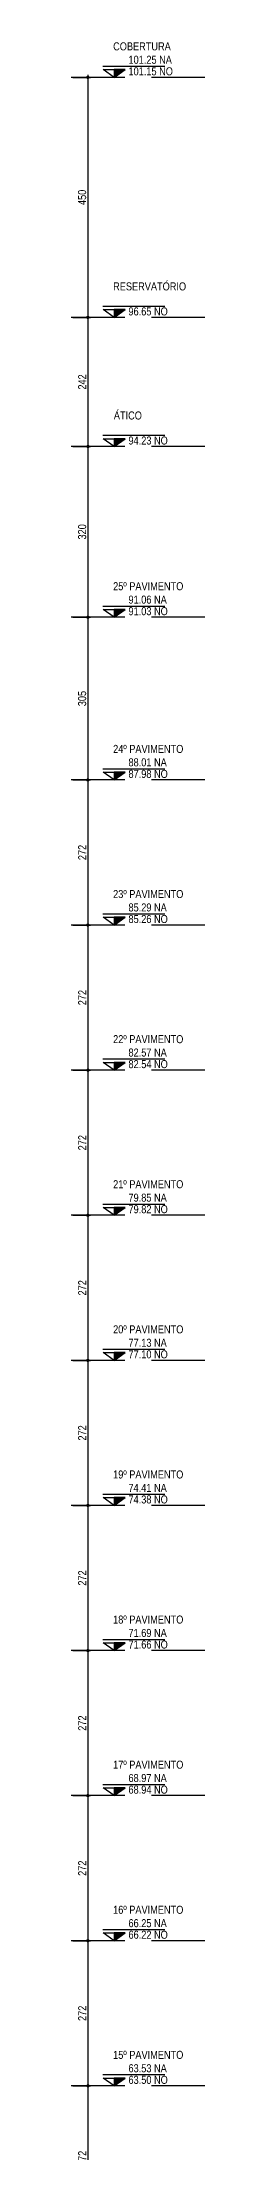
# Model space of a CAD drawing. Header units: metres. Extents: x -8678 to -7768, y 20 to 184.
# Drawn here: x -8477.9 to -8475.38, y 62.25 to 101.81 of the extents above; entities that cross this region are included whole.
import ezdxf
from ezdxf.enums import TextEntityAlignment as Align

# ---------------------------------------------------------------- set-up
doc = ezdxf.new("R2010")
doc.units = ezdxf.units.M
doc.linetypes.add('CTE ELEV$0$DASHEDX2', pattern=[1.5, 1, -0.5])
for name, color, linetype in [('ARQ-DIM EMBASAM', 2, 'Continuous'), ('CTE ELEV$0$ARQ-DIM', 2, 'Continuous'), ('CTE ELEV$0$ARQ-PRJ', 7, 'CTE ELEV$0$DASHEDX2'), ('CTE ELEV$0$ARQ-SIM', 1, 'Continuous')]:
    doc.layers.add(name, color=color, linetype=linetype)
doc.styles.add('CTE ELEV$0$Adesa', font='ARIALN.TTF')
doc.dimstyles.new('CTE ELEV$0$ADESA 1-0050', dxfattribs={"dimtxt": 0.1, "dimasz": 0.1, "dimexe": 0.05, "dimexo": 0.05, "dimgap": 0.03, "dimtad": 1, "dimdec": 1, "dimlfac": 100, "dimzin": 12, "dimtxsty": 'CTE ELEV$0$Adesa', "dimblk": 'CTE ELEV$0$_DotSmall', "dimcen": 1, "dimdle": 0.05, "dimclrd": 1, "dimclre": 1, "dimclrt": 256, "dimazin": 3, "dimtm": 1e-09, "dimtfac": 1, "dimtdec": 1, "dimtmove": 1, "dimatfit": 0, "dimldrblk": 'CTE ELEV$0$_DotSmall', "dimfxl": 0.8, "dimtvp": 2, "dimtolj": 1, "dimtzin": 0, "dimarcsym": 0})

# ---------------------------------------------------------------- blocks, each defined once
blk = doc.blocks.new('*U284')
h = blk.add_hatch()
h.set_pattern_fill('ANSI31', color=1, scale=0.00375, style=0)
h.set_pattern_definition([(45, (18.99673, 94.672672), (-0.0084189901, 0.0084189901), [])])
h.paths.add_polyline_path([(0.206, 0.146), (0.001, 0.146), (0, 0)])
at = {"color": 1}
blk.add_line((-0.213, 0.21), (0.95, 0.21), dxfattribs=at)
for points in [[(-0.205, 0.146), (0.001, 0.146), (0, 0), (-0.205, 0.146)], [(0.207, 0.146), (0.001, 0.146), (0, 0), (0.207, 0.146)]]:
    blk.add_lwpolyline(points, close=True, dxfattribs=at)
at = {"color": 1, "style": 'CTE ELEV$0$Adesa'}
blk.add_attdef('PAVIMENTO_001', (-0.02, 0.506), '', height=0.15, dxfattribs=at)
at = {"color": 3, "style": 'CTE ELEV$0$Adesa'}
blk.add_attdef('NA', text='', height=0.15, dxfattribs=at).set_placement((0.267, 0.21), align=Align.BOTTOM_LEFT)
blk.add_attdef('NO', text='', height=0.15, dxfattribs=at).set_placement((0.267, 0.188), align=Align.TOP_LEFT)
blk = doc.blocks.new('CTE ELEV$0$_DotSmall')
at = {"color": 0, "linetype": 'ByBlock', "const_width": 0.5}
blk.add_lwpolyline([(-0.0625, 0, 1), (0.0625, 0, 1)], format="xyb", close=True, dxfattribs=at)
blk = doc.blocks.new('*D1074')
at = {"layer": 'CTE ELEV$0$ARQ-DIM', "color": 1, "lineweight": -2, "transparency": 16777216}
for p, q in [((-8477.854, 63.5), (-8477.52, 63.5)), ((-8477.57, 63.55), (-8477.57, 60.73)), ((-8477.854, 60.78), (-8477.52, 60.78))]:
    blk.add_line(p, q, dxfattribs=at)
at = {"layer": 'Defpoints', "color": 0, "transparency": 16777216}
for p in [(-8477.904, 63.5), (-8477.904, 60.78), (-8477.57, 60.78)]:
    blk.add_point(p, dxfattribs=at)
at = {"layer": 'CTE ELEV$0$ARQ-DIM', "color": 1, "lineweight": -2, "transparency": 16777216, "xscale": 0.1, "yscale": 0.1, "zscale": 0.1}
for p, rotation in [((-8477.57, 63.5), 90), ((-8477.57, 60.78), 270)]:
    blk.add_blockref('CTE ELEV$0$_DotSmall', p, dxfattribs=dict(at, rotation=rotation))
at = {"layer": 'CTE ELEV$0$ARQ-DIM', "transparency": 16777216, "insert": (-8477.676, 62.14), "char_height": 0.1, "attachment_point": 5, "rotation": 90, "style": 'CTE ELEV$0$Adesa'}
blk.add_mtext('\\A1;{\\H1.5x;272}', dxfattribs=at)
blk = doc.blocks.new('*D1075')
at = {"layer": 'CTE ELEV$0$ARQ-DIM', "color": 1, "lineweight": -2, "transparency": 16777216}
for p, q in [((-8477.854, 66.22), (-8477.52, 66.22)), ((-8477.57, 66.27), (-8477.57, 63.45)), ((-8477.854, 63.5), (-8477.52, 63.5))]:
    blk.add_line(p, q, dxfattribs=at)
at = {"layer": 'Defpoints', "color": 0, "transparency": 16777216}
for p in [(-8477.904, 66.22), (-8477.904, 63.5), (-8477.57, 63.5)]:
    blk.add_point(p, dxfattribs=at)
at = {"layer": 'CTE ELEV$0$ARQ-DIM', "color": 1, "lineweight": -2, "transparency": 16777216, "xscale": 0.1, "yscale": 0.1, "zscale": 0.1}
for p, rotation in [((-8477.57, 66.22), 90), ((-8477.57, 63.5), 270)]:
    blk.add_blockref('CTE ELEV$0$_DotSmall', p, dxfattribs=dict(at, rotation=rotation))
at = {"layer": 'CTE ELEV$0$ARQ-DIM', "transparency": 16777216, "insert": (-8477.676, 64.86), "char_height": 0.1, "attachment_point": 5, "rotation": 90, "style": 'CTE ELEV$0$Adesa'}
blk.add_mtext('\\A1;{\\H1.5x;272}', dxfattribs=at)
blk = doc.blocks.new('*D1066')
at = {"layer": 'CTE ELEV$0$ARQ-DIM', "color": 1, "lineweight": -2, "transparency": 16777216}
for p, q in [((-8477.854, 68.94), (-8477.52, 68.94)), ((-8477.57, 68.99), (-8477.57, 66.17)), ((-8477.854, 66.22), (-8477.52, 66.22))]:
    blk.add_line(p, q, dxfattribs=at)
at = {"layer": 'Defpoints', "color": 0, "transparency": 16777216}
for p in [(-8477.904, 68.94), (-8477.904, 66.22), (-8477.57, 66.22)]:
    blk.add_point(p, dxfattribs=at)
at = {"layer": 'CTE ELEV$0$ARQ-DIM', "color": 1, "lineweight": -2, "transparency": 16777216, "xscale": 0.1, "yscale": 0.1, "zscale": 0.1}
for p, rotation in [((-8477.57, 68.94), 90), ((-8477.57, 66.22), 270)]:
    blk.add_blockref('CTE ELEV$0$_DotSmall', p, dxfattribs=dict(at, rotation=rotation))
at = {"layer": 'CTE ELEV$0$ARQ-DIM', "transparency": 16777216, "insert": (-8477.676, 67.58), "char_height": 0.1, "attachment_point": 5, "rotation": 90, "style": 'CTE ELEV$0$Adesa'}
blk.add_mtext('\\A1;{\\H1.5x;272}', dxfattribs=at)
blk = doc.blocks.new('*D1065')
at = {"layer": 'CTE ELEV$0$ARQ-DIM', "color": 1, "lineweight": -2, "transparency": 16777216}
for p, q in [((-8477.854, 94.23), (-8477.52, 94.23)), ((-8477.57, 94.28), (-8477.57, 90.98)), ((-8477.854, 91.03), (-8477.52, 91.03))]:
    blk.add_line(p, q, dxfattribs=at)
at = {"layer": 'Defpoints', "color": 0, "transparency": 16777216}
for p in [(-8477.904, 94.23, 0), (-8477.904, 91.03, 0), (-8477.57, 91.03)]:
    blk.add_point(p, dxfattribs=at)
at = {"layer": 'CTE ELEV$0$ARQ-DIM', "color": 1, "lineweight": -2, "transparency": 16777216, "xscale": 0.1, "yscale": 0.1, "zscale": 0.1}
for p, rotation in [((-8477.57, 94.23), 90), ((-8477.57, 91.03), 270)]:
    blk.add_blockref('CTE ELEV$0$_DotSmall', p, dxfattribs=dict(at, rotation=rotation))
at = {"layer": 'CTE ELEV$0$ARQ-DIM', "transparency": 16777216, "insert": (-8477.677, 92.63), "char_height": 0.1, "attachment_point": 5, "rotation": 90, "style": 'CTE ELEV$0$Adesa'}
blk.add_mtext('\\A1;{\\H1.5x;320}', dxfattribs=at)
blk = doc.blocks.new('*D793')
at = {"layer": 'CTE ELEV$0$ARQ-DIM', "color": 1, "lineweight": -2, "transparency": 16777216}
for p, q in [((-8477.854, 71.66), (-8477.52, 71.66)), ((-8477.57, 71.71), (-8477.57, 68.89)), ((-8477.854, 68.94), (-8477.52, 68.94))]:
    blk.add_line(p, q, dxfattribs=at)
at = {"layer": 'Defpoints', "color": 0, "transparency": 16777216}
for p in [(-8477.904, 71.66), (-8477.904, 68.94), (-8477.57, 68.94)]:
    blk.add_point(p, dxfattribs=at)
at = {"layer": 'CTE ELEV$0$ARQ-DIM', "color": 1, "lineweight": -2, "transparency": 16777216, "xscale": 0.1, "yscale": 0.1, "zscale": 0.1}
for p, rotation in [((-8477.57, 71.66), 90), ((-8477.57, 68.94), 270)]:
    blk.add_blockref('CTE ELEV$0$_DotSmall', p, dxfattribs=dict(at, rotation=rotation))
at = {"layer": 'CTE ELEV$0$ARQ-DIM', "transparency": 16777216, "insert": (-8477.676, 70.3), "char_height": 0.1, "attachment_point": 5, "rotation": 90, "style": 'CTE ELEV$0$Adesa'}
blk.add_mtext('\\A1;{\\H1.5x;272}', dxfattribs=at)
blk = doc.blocks.new('*D794')
at = {"layer": 'CTE ELEV$0$ARQ-DIM', "color": 1, "lineweight": -2, "transparency": 16777216}
for p, q in [((-8477.854, 74.38), (-8477.52, 74.38)), ((-8477.57, 74.43), (-8477.57, 71.61)), ((-8477.854, 71.66), (-8477.52, 71.66))]:
    blk.add_line(p, q, dxfattribs=at)
at = {"layer": 'Defpoints', "color": 0, "transparency": 16777216}
for p in [(-8477.904, 74.38), (-8477.904, 71.66), (-8477.57, 71.66)]:
    blk.add_point(p, dxfattribs=at)
at = {"layer": 'CTE ELEV$0$ARQ-DIM', "color": 1, "lineweight": -2, "transparency": 16777216, "xscale": 0.1, "yscale": 0.1, "zscale": 0.1}
for p, rotation in [((-8477.57, 74.38), 90), ((-8477.57, 71.66), 270)]:
    blk.add_blockref('CTE ELEV$0$_DotSmall', p, dxfattribs=dict(at, rotation=rotation))
at = {"layer": 'CTE ELEV$0$ARQ-DIM', "transparency": 16777216, "insert": (-8477.676, 73.02), "char_height": 0.1, "attachment_point": 5, "rotation": 90, "style": 'CTE ELEV$0$Adesa'}
blk.add_mtext('\\A1;{\\H1.5x;272}', dxfattribs=at)
blk = doc.blocks.new('*D795')
at = {"layer": 'CTE ELEV$0$ARQ-DIM', "color": 1, "lineweight": -2, "transparency": 16777216}
for p, q in [((-8477.57, 77.15), (-8477.57, 74.33)), ((-8477.854, 77.1), (-8477.52, 77.1)), ((-8477.854, 74.38), (-8477.52, 74.38))]:
    blk.add_line(p, q, dxfattribs=at)
at = {"layer": 'Defpoints', "color": 0, "transparency": 16777216}
for p in [(-8477.904, 77.1), (-8477.904, 74.38), (-8477.57, 74.38)]:
    blk.add_point(p, dxfattribs=at)
at = {"layer": 'CTE ELEV$0$ARQ-DIM', "color": 1, "lineweight": -2, "transparency": 16777216, "xscale": 0.1, "yscale": 0.1, "zscale": 0.1}
for p, rotation in [((-8477.57, 77.1), 90), ((-8477.57, 74.38), 270)]:
    blk.add_blockref('CTE ELEV$0$_DotSmall', p, dxfattribs=dict(at, rotation=rotation))
at = {"layer": 'CTE ELEV$0$ARQ-DIM', "transparency": 16777216, "insert": (-8477.676, 75.74), "char_height": 0.1, "attachment_point": 5, "rotation": 90, "style": 'CTE ELEV$0$Adesa'}
blk.add_mtext('\\A1;{\\H1.5x;272}', dxfattribs=at)
blk = doc.blocks.new('*D774')
at = {"layer": 'CTE ELEV$0$ARQ-DIM', "color": 1, "lineweight": -2, "transparency": 16777216}
for p, q in [((-8477.854, 79.82), (-8477.52, 79.82)), ((-8477.57, 79.87), (-8477.57, 77.05)), ((-8477.854, 77.1), (-8477.52, 77.1))]:
    blk.add_line(p, q, dxfattribs=at)
at = {"layer": 'Defpoints', "color": 0, "transparency": 16777216}
for p in [(-8477.904, 79.82), (-8477.904, 77.1), (-8477.57, 77.1)]:
    blk.add_point(p, dxfattribs=at)
at = {"layer": 'CTE ELEV$0$ARQ-DIM', "color": 1, "lineweight": -2, "transparency": 16777216, "xscale": 0.1, "yscale": 0.1, "zscale": 0.1}
for p, rotation in [((-8477.57, 79.82), 90), ((-8477.57, 77.1), 270)]:
    blk.add_blockref('CTE ELEV$0$_DotSmall', p, dxfattribs=dict(at, rotation=rotation))
at = {"layer": 'CTE ELEV$0$ARQ-DIM', "transparency": 16777216, "insert": (-8477.676, 78.46), "char_height": 0.1, "attachment_point": 5, "rotation": 90, "style": 'CTE ELEV$0$Adesa'}
blk.add_mtext('\\A1;{\\H1.5x;272}', dxfattribs=at)
blk = doc.blocks.new('*D775')
at = {"layer": 'CTE ELEV$0$ARQ-DIM', "color": 1, "lineweight": -2, "transparency": 16777216}
for p, q in [((-8477.854, 82.54), (-8477.52, 82.54)), ((-8477.57, 82.59), (-8477.57, 79.77)), ((-8477.854, 79.82), (-8477.52, 79.82))]:
    blk.add_line(p, q, dxfattribs=at)
at = {"layer": 'Defpoints', "color": 0, "transparency": 16777216}
for p in [(-8477.904, 82.54), (-8477.904, 79.82), (-8477.57, 79.82)]:
    blk.add_point(p, dxfattribs=at)
at = {"layer": 'CTE ELEV$0$ARQ-DIM', "color": 1, "lineweight": -2, "transparency": 16777216, "xscale": 0.1, "yscale": 0.1, "zscale": 0.1}
for p, rotation in [((-8477.57, 82.54), 90), ((-8477.57, 79.82), 270)]:
    blk.add_blockref('CTE ELEV$0$_DotSmall', p, dxfattribs=dict(at, rotation=rotation))
at = {"layer": 'CTE ELEV$0$ARQ-DIM', "transparency": 16777216, "insert": (-8477.676, 81.18), "char_height": 0.1, "attachment_point": 5, "rotation": 90, "style": 'CTE ELEV$0$Adesa'}
blk.add_mtext('\\A1;{\\H1.5x;272}', dxfattribs=at)
blk = doc.blocks.new('*D776')
at = {"layer": 'CTE ELEV$0$ARQ-DIM', "color": 1, "lineweight": -2, "transparency": 16777216}
for p, q in [((-8477.854, 85.26), (-8477.52, 85.26)), ((-8477.57, 85.31), (-8477.57, 82.49)), ((-8477.854, 82.54), (-8477.52, 82.54))]:
    blk.add_line(p, q, dxfattribs=at)
at = {"layer": 'Defpoints', "color": 0, "transparency": 16777216}
for p in [(-8477.904, 85.26), (-8477.904, 82.54), (-8477.57, 82.54)]:
    blk.add_point(p, dxfattribs=at)
at = {"layer": 'CTE ELEV$0$ARQ-DIM', "color": 1, "lineweight": -2, "transparency": 16777216, "xscale": 0.1, "yscale": 0.1, "zscale": 0.1}
for p, rotation in [((-8477.57, 85.26), 90), ((-8477.57, 82.54), 270)]:
    blk.add_blockref('CTE ELEV$0$_DotSmall', p, dxfattribs=dict(at, rotation=rotation))
at = {"layer": 'CTE ELEV$0$ARQ-DIM', "transparency": 16777216, "insert": (-8477.676, 83.9), "char_height": 0.1, "attachment_point": 5, "rotation": 90, "style": 'CTE ELEV$0$Adesa'}
blk.add_mtext('\\A1;{\\H1.5x;272}', dxfattribs=at)
blk = doc.blocks.new('*D811')
at = {"layer": 'CTE ELEV$0$ARQ-DIM', "color": 1, "lineweight": -2, "transparency": 16777216}
for p, q in [((-8477.854, 87.98), (-8477.52, 87.98)), ((-8477.57, 88.03), (-8477.57, 85.21)), ((-8477.854, 85.26), (-8477.52, 85.26))]:
    blk.add_line(p, q, dxfattribs=at)
at = {"layer": 'Defpoints', "color": 0, "transparency": 16777216}
for p in [(-8477.904, 87.98), (-8477.904, 85.26), (-8477.57, 85.26)]:
    blk.add_point(p, dxfattribs=at)
at = {"layer": 'CTE ELEV$0$ARQ-DIM', "color": 1, "lineweight": -2, "transparency": 16777216, "xscale": 0.1, "yscale": 0.1, "zscale": 0.1}
for p, rotation in [((-8477.57, 87.98), 90), ((-8477.57, 85.26), 270)]:
    blk.add_blockref('CTE ELEV$0$_DotSmall', p, dxfattribs=dict(at, rotation=rotation))
at = {"layer": 'CTE ELEV$0$ARQ-DIM', "transparency": 16777216, "insert": (-8477.676, 86.62), "char_height": 0.1, "attachment_point": 5, "rotation": 90, "style": 'CTE ELEV$0$Adesa'}
blk.add_mtext('\\A1;{\\H1.5x;272}', dxfattribs=at)
blk = doc.blocks.new('*D812')
at = {"layer": 'CTE ELEV$0$ARQ-DIM', "color": 1, "lineweight": -2, "transparency": 16777216}
for p, q in [((-8477.854, 91.03), (-8477.52, 91.03)), ((-8477.57, 91.08), (-8477.57, 87.93)), ((-8477.854, 87.98), (-8477.52, 87.98))]:
    blk.add_line(p, q, dxfattribs=at)
at = {"layer": 'Defpoints', "color": 0, "transparency": 16777216}
for p in [(-8477.904, 91.03, 0), (-8477.904, 87.98), (-8477.57, 87.98)]:
    blk.add_point(p, dxfattribs=at)
at = {"layer": 'CTE ELEV$0$ARQ-DIM', "color": 1, "lineweight": -2, "transparency": 16777216, "xscale": 0.1, "yscale": 0.1, "zscale": 0.1}
for p, rotation in [((-8477.57, 91.03), 90), ((-8477.57, 87.98), 270)]:
    blk.add_blockref('CTE ELEV$0$_DotSmall', p, dxfattribs=dict(at, rotation=rotation))
at = {"layer": 'CTE ELEV$0$ARQ-DIM', "transparency": 16777216, "insert": (-8477.677, 89.505), "char_height": 0.1, "attachment_point": 5, "rotation": 90, "style": 'CTE ELEV$0$Adesa'}
blk.add_mtext('\\A1;{\\H1.5x;305}', dxfattribs=at)
blk = doc.blocks.new('*D1042')
at = {"layer": 'CTE ELEV$0$ARQ-DIM', "color": 1, "lineweight": -2, "transparency": 16777216}
for p, q in [((-8477.854, 96.65), (-8477.52, 96.65)), ((-8477.57, 96.7), (-8477.57, 94.18)), ((-8477.854, 94.23), (-8477.52, 94.23))]:
    blk.add_line(p, q, dxfattribs=at)
at = {"layer": 'Defpoints', "color": 0, "transparency": 16777216}
for p in [(-8477.904, 96.65, 0), (-8477.904, 94.23, 0), (-8477.57, 94.23)]:
    blk.add_point(p, dxfattribs=at)
at = {"layer": 'CTE ELEV$0$ARQ-DIM', "color": 1, "lineweight": -2, "transparency": 16777216, "xscale": 0.1, "yscale": 0.1, "zscale": 0.1}
for p, rotation in [((-8477.57, 96.65), 90), ((-8477.57, 94.23), 270)]:
    blk.add_blockref('CTE ELEV$0$_DotSmall', p, dxfattribs=dict(at, rotation=rotation))
at = {"layer": 'CTE ELEV$0$ARQ-DIM', "transparency": 16777216, "insert": (-8477.676, 95.44), "char_height": 0.1, "attachment_point": 5, "rotation": 90, "style": 'CTE ELEV$0$Adesa'}
blk.add_mtext('\\A1;{\\H1.5x;242}', dxfattribs=at)
blk = doc.blocks.new('*D1043')
at = {"layer": 'CTE ELEV$0$ARQ-DIM', "color": 1, "lineweight": -2, "transparency": 16777216}
for p, q in [((-8477.854, 101.15), (-8477.52, 101.15)), ((-8477.57, 101.2), (-8477.57, 96.6)), ((-8477.854, 96.65), (-8477.52, 96.65))]:
    blk.add_line(p, q, dxfattribs=at)
at = {"layer": 'Defpoints', "color": 0, "transparency": 16777216}
for p in [(-8477.904, 101.15, 0), (-8477.904, 96.65, 0), (-8477.57, 96.65)]:
    blk.add_point(p, dxfattribs=at)
at = {"layer": 'CTE ELEV$0$ARQ-DIM', "color": 1, "lineweight": -2, "transparency": 16777216, "xscale": 0.1, "yscale": 0.1, "zscale": 0.1}
for p, rotation in [((-8477.57, 101.15), 90), ((-8477.57, 96.65), 270)]:
    blk.add_blockref('CTE ELEV$0$_DotSmall', p, dxfattribs=dict(at, rotation=rotation))
at = {"layer": 'CTE ELEV$0$ARQ-DIM', "transparency": 16777216, "insert": (-8477.677, 98.9), "char_height": 0.1, "attachment_point": 5, "rotation": 90, "style": 'CTE ELEV$0$Adesa'}
blk.add_mtext('\\A1;{\\H1.5x;450}', dxfattribs=at)
blk = doc.blocks.new('CTE ELEV')
at = {"layer": 'CTE ELEV$0$ARQ-PRJ'}
for p, q in [((-8475.3796, 101.15, -0.0001), (-8477.9042, 101.15, -0.0001)), ((-8475.3796, 96.65, -0.0001), (-8477.9042, 96.65, -0.0001)), ((-8475.3796, 94.23, 0), (-8477.9042, 94.23, 0)), ((-8475.3796, 91.03, 0), (-8477.9042, 91.03, 0)), ((-8475.3796, 87.98, 0), (-8477.9042, 87.98, 0)), ((-8475.3796, 85.26, 0), (-8477.9042, 85.26, 0)), ((-8475.3796, 82.54, 0), (-8477.9042, 82.54, 0)), ((-8475.3796, 79.82, 0), (-8477.9042, 79.82, 0)), ((-8475.3796, 77.1, 0), (-8477.9042, 77.1, 0)), ((-8475.3796, 74.38, 0), (-8477.9042, 74.38, 0)), ((-8475.3796, 71.66, 0), (-8477.9042, 71.66, 0)), ((-8475.3796, 68.94, 0), (-8477.9042, 68.94, 0)), ((-8475.3796, 66.22, 0), (-8477.9042, 66.22, 0)), ((-8475.3796, 63.5, 0), (-8477.9042, 63.5, 0))]:
    blk.add_line(p, q, dxfattribs=at)
at = {"layer": 'CTE ELEV$0$ARQ-SIM', "color": 1}
for p, values in [((-8477.0778, 101.15, -0.0001), {'PAVIMENTO_001': 'COBERTURA', 'NA': '101.25 NA', 'NO': '101.15 NO'}), ((-8477.0778, 91.03, 0), {'PAVIMENTO_001': '25º PAVIMENTO', 'NA': '91.06 NA', 'NO': '91.03 NO'}), ((-8477.0778, 87.98, 0), {'PAVIMENTO_001': '24º PAVIMENTO', 'NA': '88.01 NA', 'NO': '87.98 NO'}), ((-8477.0778, 85.26, 0), {'PAVIMENTO_001': '23º PAVIMENTO', 'NA': '85.29 NA', 'NO': '85.26 NO'}), ((-8477.0778, 82.54, 0), {'PAVIMENTO_001': '22º PAVIMENTO', 'NA': '82.57 NA', 'NO': '82.54 NO'}), ((-8477.0778, 79.82, 0), {'PAVIMENTO_001': '21º PAVIMENTO', 'NA': '79.85 NA', 'NO': '79.82 NO'}), ((-8477.0778, 77.1, 0), {'PAVIMENTO_001': '20º PAVIMENTO', 'NA': '77.13 NA', 'NO': '77.10 NO'}), ((-8477.0778, 74.38, 0), {'PAVIMENTO_001': '19º PAVIMENTO', 'NA': '74.41 NA', 'NO': '74.38 NO'}), ((-8477.0778, 71.66, 0), {'PAVIMENTO_001': '18º PAVIMENTO', 'NA': '71.69 NA', 'NO': '71.66 NO'}), ((-8477.0778, 68.94, 0), {'PAVIMENTO_001': '17º PAVIMENTO', 'NA': '68.97 NA', 'NO': '68.94 NO'}), ((-8477.0778, 66.22, 0), {'PAVIMENTO_001': '16º PAVIMENTO', 'NA': '66.25 NA', 'NO': '66.22 NO'}), ((-8477.0778, 63.5, 0), {'PAVIMENTO_001': '15º PAVIMENTO', 'NA': '63.53 NA', 'NO': '63.50 NO'})]:
    blk.add_blockref('*U284', p, dxfattribs=at).add_auto_attribs(values)
ref = blk.add_blockref('*U284', (-8477.0778, 96.65, -0.0001), dxfattribs=at)
ref.add_attrib('PAVIMENTO_001', 'RESERVATÓRIO', (-8477.0977, 97.1564, -0.0001), dxfattribs={"layer": '0', "color": 1, "height": 0.15, "style": 'CTE ELEV$0$Adesa'})
ref.add_attrib('NO', '96.65 NO', dxfattribs={"layer": '0', "color": 3, "height": 0.15, "style": 'CTE ELEV$0$Adesa'}).set_placement((-8476.811, 96.8375, -0.0001), align=Align.TOP_LEFT)
ref = blk.add_blockref('*U284', (-8477.0778, 94.23, 0), dxfattribs=at)
ref.add_attrib('PAVIMENTO_001', 'ÁTICO', (-8477.0845, 94.7364, 0), dxfattribs={"layer": '0', "color": 1, "height": 0.15, "style": 'CTE ELEV$0$Adesa'})
ref.add_attrib('NO', '94.23 NO', dxfattribs={"layer": '0', "color": 3, "height": 0.15, "style": 'CTE ELEV$0$Adesa'}).set_placement((-8476.811, 94.4175, 0), align=Align.TOP_LEFT)
at = {"layer": 'CTE ELEV$0$ARQ-DIM'}
for base, p1, p2, picture, middle in [((-8477.5704, 96.65, 0), (-8477.9042, 101.15, -0.0001), (-8477.9042, 96.65, -0.0001), '*D1043', (-8477.6769, 98.9, 0)), ((-8477.5704, 94.23, -0.0001), (-8477.9042, 96.65, -0.0001), (-8477.9042, 94.23, -0.0001), '*D1042', (-8477.6757, 95.44, -0.0001)), ((-8477.5704, 91.03, 0), (-8477.9042, 94.23, 0), (-8477.9042, 91.03, 0), '*D1065', (-8477.6769, 92.63, 0)), ((-8477.5704, 87.98, 0), (-8477.9042, 91.03, 0), (-8477.9042, 87.98, 0), '*D812', (-8477.6769, 89.505, 0)), ((-8477.5704, 85.26, 0), (-8477.9042, 87.98, 0), (-8477.9042, 85.26, 0), '*D811', (-8477.6757, 86.62, 0)), ((-8477.5704, 82.54, 0), (-8477.9042, 85.26, 0), (-8477.9042, 82.54, 0), '*D776', (-8477.6757, 83.9, 0)), ((-8477.5704, 79.82, 0), (-8477.9042, 82.54, 0), (-8477.9042, 79.82, 0), '*D775', (-8477.6757, 81.18, 0)), ((-8477.5704, 77.1, 0), (-8477.9042, 79.82, 0), (-8477.9042, 77.1, 0), '*D774', (-8477.6757, 78.46, 0)), ((-8477.5704, 74.38, 0), (-8477.9042, 77.1, 0), (-8477.9042, 74.38, 0), '*D795', (-8477.6757, 75.74, 0)), ((-8477.5704, 71.66, 0), (-8477.9042, 74.38, 0), (-8477.9042, 71.66, 0), '*D794', (-8477.6757, 73.02, 0)), ((-8477.5704, 68.94, 0), (-8477.9042, 71.66, 0), (-8477.9042, 68.94, 0), '*D793', (-8477.6757, 70.3, 0)), ((-8477.5704, 66.22, 0), (-8477.9042, 68.94, 0), (-8477.9042, 66.22, 0), '*D1066', (-8477.6757, 67.58, 0)), ((-8477.5704, 63.5, 0), (-8477.9042, 66.22, 0), (-8477.9042, 63.5, 0), '*D1075', (-8477.6757, 64.86, 0)), ((-8477.5704, 60.78, 0), (-8477.9042, 63.5, 0), (-8477.9042, 60.78, 0), '*D1074', (-8477.6757, 62.14, 0))]:
    dim = blk.add_linear_dim(base=base, p1=p1, p2=p2, angle=90, text='{\\H1.5x;<>}', dimstyle='CTE ELEV$0$ADESA 1-0050', dxfattribs=at)
    dim.commit()
    dim.dimension.update_dxf_attribs({"geometry": picture, "text_midpoint": middle})

msp = doc.modelspace()

# ---------------------------------------------------------------- block references
at = {"layer": 'ARQ-DIM EMBASAM'}
msp.add_blockref('CTE ELEV', (0, 0), dxfattribs=at)

doc.saveas('drawing.dxf')
